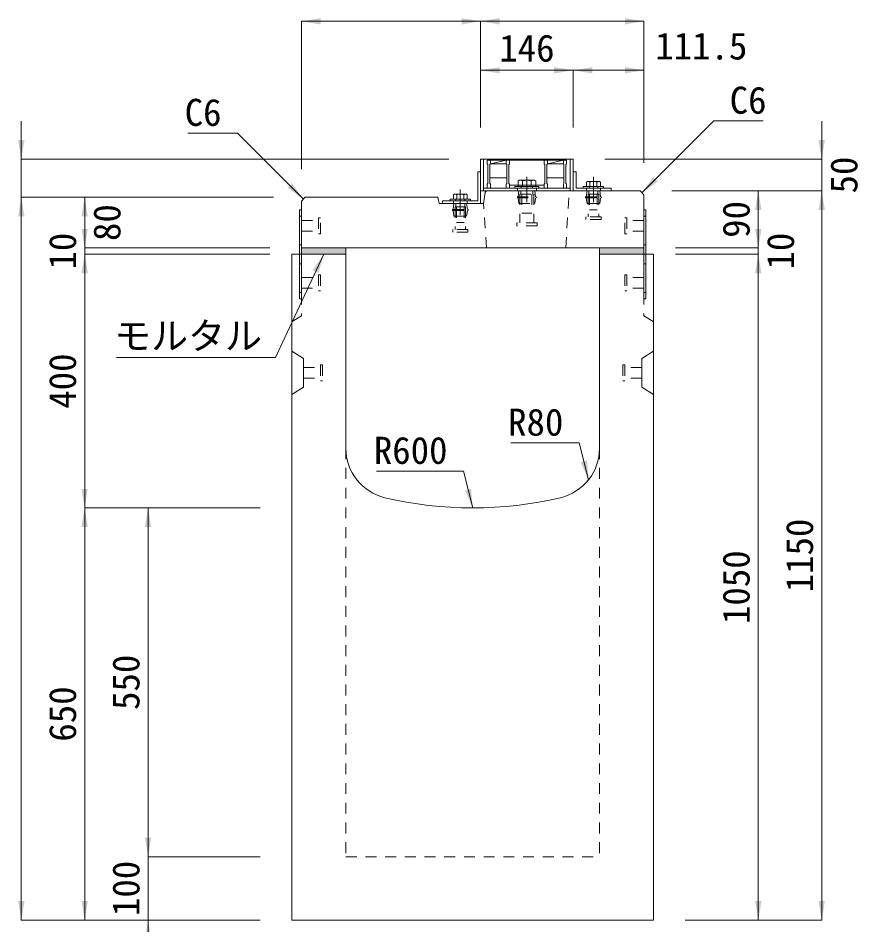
# Model space of a CAD drawing. Units: millimetres at full size. Extents: x -1934 to 78146, y -143454 to -112471.
# Drawn here: x 51435 to 52760, y -133443 to -132013 of the extents above; entities that cross this region are included whole.
import ezdxf
from ezdxf.enums import TextEntityAlignment as Align

# ---------------------------------------------------------------- set-up
doc = ezdxf.new("R2010")
doc.units = ezdxf.units.MM
doc.header["$LTSCALE"] = 23
for name, pattern in [('CHAIN', [18.5, 12, -1.5, 3.5, -1.5]), ('USER2', [1.35, 0.75, -0.6]), ('USER3', [1.35, 0.75, -0.6])]:
    doc.linetypes.add(name, pattern=pattern)
for name, color, linetype, lineweight in [('インサート', 92, 'USER2', 9), ('グレーチング', 7, 'Continuous', 9), ('ジョイント', 7, 'Continuous', 5), ('モルタル', 7, 'Continuous', 13), ('作業エリア', 11, 'Continuous', 13), ('受枠', 3, 'Continuous', 13), ('寸法線', 7, 'Continuous', 13), ('引出線', 4, 'Continuous', 13), ('本体', 2, 'Continuous', 13), ('ｲﾝｻｰﾄ', 3, 'USER3', 5)]:
    doc.layers.add(name, color=color, linetype=linetype, lineweight=lineweight)
doc.layers.add('ハッチング_モルタル', color=30, linetype='Continuous')
doc.styles.add('ＭＳ ゴシック', font='')
doc.styles.get('ＭＳ ゴシック').set_extended_font_data('MS Gothic')

# ---------------------------------------------------------------- blocks, each defined once
blk = doc.blocks.new('filled_arrow')
at = {"color": 0, "linetype": 'Continuous', "lineweight": -2}
blk.add_solid([(7.5, 1.25), (0, 0), (7.5, -1.25)], dxfattribs=at)

msp = doc.modelspace()

# ---------------------------------------------------------------- hatches: boundary and pattern name
at = {"layer": 'ハッチング_モルタル'}
for points in [[(51952.11, -132385.71), (51952.11, -132375.71), (51882.11, -132375.71), (51882.11, -132385.71)], [(52422.11, -132385.71), (52422.11, -132375.71), (52352.11, -132375.71), (52352.11, -132385.71)]]:
    msp.add_hatch(color=256, dxfattribs=at).paths.add_polyline_path(points)

# ---------------------------------------------------------------- linework, layer by layer
at = {"layer": 'インサート', "linetype": 'Continuous'}
for p, q in [((52256.61, -132278.91), (52218.61, -132278.91)), ((52218.61, -132278.91), (52218.61, -132281.21)), ((52256.61, -132281.21), (52218.61, -132281.21)), ((52256.61, -132278.91), (52256.61, -132281.21)), ((52326.61, -132278.91), (52358.61, -132278.91)), ((52326.61, -132278.91), (52326.61, -132281.21)), ((52326.61, -132281.21), (52358.61, -132281.21)), ((52358.61, -132278.91), (52358.61, -132281.21)), ((52116.61, -132298.91), (52148.61, -132298.91)), ((52116.61, -132298.91), (52116.61, -132301.21)), ((52116.61, -132301.21), (52148.61, -132301.21)), ((52148.61, -132298.91), (52148.61, -132301.21))]:
    msp.add_line(p, q, dxfattribs=at)
at = {"layer": 'インサート', "linetype": 'Continuous', "lineweight": 13}
for p, q in [((52225.62, -132268.91), (52223.76, -132269.76)), ((52223.76, -132269.76), (52223.76, -132278.91)), ((52251.46, -132278.91), (52223.76, -132278.91)), ((52249.61, -132268.91), (52225.62, -132268.91)), ((52249.61, -132268.91), (52251.46, -132269.76)), ((52251.46, -132269.76), (52251.46, -132278.91)), ((52333.13, -132270.91), (52331.66, -132271.76)), ((52331.66, -132271.76), (52331.66, -132278.91)), ((52331.66, -132278.91), (52353.56, -132278.91)), ((52333.13, -132270.91), (52352.1, -132270.91)), ((52352.1, -132270.91), (52353.56, -132271.76)), ((52353.56, -132271.76), (52353.56, -132278.91)), ((52123.13, -132290.91), (52121.66, -132291.76)), ((52121.66, -132291.76), (52121.66, -132298.91)), ((52123.13, -132290.91), (52142.1, -132290.91)), ((52142.1, -132290.91), (52143.56, -132291.76)), ((52143.56, -132291.76), (52143.56, -132298.91)), ((52121.66, -132298.91), (52143.56, -132298.91))]:
    msp.add_line(p, q, dxfattribs=at)
at = {"layer": 'インサート'}
for p, q in [((52228.61, -132278.91), (52228.61, -132281.21)), ((52246.61, -132278.91), (52246.61, -132281.21)), ((52335.61, -132278.91), (52335.61, -132281.21)), ((52349.61, -132278.91), (52349.61, -132281.21)), ((52222.61, -132294.96), (52252.61, -132294.96)), ((52222.61, -132294.96), (52222.61, -132296.46)), ((52223.86, -132294.96), (52225.11, -132285.71)), ((52225.11, -132285.71), (52250.11, -132285.71)), ((52226.71, -132290.71), (52248.51, -132290.71)), ((52226.71, -132290.71), (52226.71, -132336.21)), ((52228.16, -132285.71), (52228.16, -132290.71)), ((52229.61, -132290.71), (52229.61, -132320.71)), ((52245.61, -132290.71), (52245.61, -132320.71)), ((52247.06, -132285.71), (52247.06, -132290.71)), ((52248.51, -132290.71), (52248.51, -132336.21)), ((52251.36, -132294.96), (52250.11, -132285.71)), ((52252.61, -132294.96), (52252.61, -132296.46)), ((52330.11, -132294.96), (52355.11, -132294.96)), ((52330.11, -132294.96), (52330.11, -132296.46)), ((52331.36, -132294.96), (52332.61, -132285.71)), ((52332.61, -132285.71), (52352.61, -132285.71)), ((52334.36, -132290.71), (52350.86, -132290.71)), ((52334.36, -132290.71), (52334.36, -132326.71)), ((52335.49, -132285.71), (52335.49, -132290.71)), ((52336.61, -132290.71), (52336.61, -132315.71)), ((52348.61, -132290.71), (52348.61, -132315.71)), ((52349.74, -132285.71), (52349.74, -132290.71)), ((52350.86, -132290.71), (52350.86, -132326.71)), ((52353.86, -132294.96), (52352.61, -132285.71)), ((52355.11, -132294.96), (52355.11, -132296.46)), ((52121.36, -132314.96), (52122.61, -132305.71)), ((52122.61, -132305.71), (52142.61, -132305.71)), ((52125.49, -132305.71), (52125.49, -132310.71)), ((52125.61, -132298.91), (52125.61, -132301.21)), ((52139.61, -132298.91), (52139.61, -132301.21)), ((52139.74, -132305.71), (52139.74, -132310.71)), ((52143.86, -132314.96), (52142.61, -132305.71)), ((52222.61, -132296.46), (52252.61, -132296.46)), ((52223.86, -132296.46), (52225.11, -132305.71)), ((52225.11, -132305.71), (52250.11, -132305.71)), ((52251.36, -132296.46), (52250.11, -132305.71)), ((52330.11, -132296.46), (52355.11, -132296.46)), ((52331.36, -132296.46), (52332.61, -132305.71)), ((52332.61, -132305.71), (52352.61, -132305.71)), ((52353.86, -132296.46), (52352.61, -132305.71)), ((52120.11, -132314.96), (52145.11, -132314.96)), ((52120.11, -132314.96), (52120.11, -132316.46)), ((52120.11, -132316.46), (52145.11, -132316.46)), ((52121.36, -132316.46), (52122.61, -132325.71)), ((52124.36, -132310.71), (52140.86, -132310.71)), ((52124.36, -132310.71), (52124.36, -132346.71)), ((52126.61, -132310.71), (52126.61, -132335.71)), ((52138.61, -132310.71), (52138.61, -132335.71)), ((52140.86, -132310.71), (52140.86, -132346.71)), ((52143.86, -132316.46), (52142.61, -132325.71)), ((52145.11, -132314.96), (52145.11, -132316.46)), ((52229.61, -132320.71), (52245.61, -132320.71)), ((52336.61, -132315.71), (52348.61, -132315.71)), ((51882.11, -132332.21), (51909.11, -132332.21)), ((51882.11, -132332.21), (51882.11, -132349.21)), ((51912.11, -132328.21), (51909.11, -132328.21)), ((51909.11, -132328.21), (51909.11, -132353.21)), ((51912.11, -132353.21), (51912.11, -132328.21)), ((52122.61, -132325.71), (52142.61, -132325.71)), ((52126.61, -132335.71), (52138.61, -132335.71)), ((52221.61, -132340.71), (52221.61, -132336.21)), ((52253.61, -132336.21), (52221.61, -132336.21)), ((52253.61, -132336.21), (52253.61, -132340.71)), ((52330.61, -132330.71), (52330.61, -132326.71)), ((52354.61, -132326.71), (52330.61, -132326.71)), ((52354.61, -132330.71), (52330.61, -132330.71)), ((52354.61, -132326.71), (52354.61, -132330.71)), ((52392.11, -132328.21), (52395.11, -132328.21)), ((52392.11, -132353.21), (52392.11, -132328.21)), ((52395.11, -132328.21), (52395.11, -132353.21)), ((52422.11, -132332.21), (52395.11, -132332.21)), ((52422.11, -132332.21), (52422.11, -132349.21)), ((51882.11, -132349.21), (51909.11, -132349.21)), ((51909.11, -132353.21), (51912.11, -132353.21)), ((52120.61, -132350.71), (52120.61, -132346.71)), ((52144.61, -132346.71), (52120.61, -132346.71)), ((52144.61, -132350.71), (52120.61, -132350.71)), ((52144.61, -132346.71), (52144.61, -132350.71)), ((52253.61, -132340.71), (52221.61, -132340.71)), ((52395.11, -132353.21), (52392.11, -132353.21)), ((52422.11, -132349.21), (52395.11, -132349.21))]:
    msp.add_line(p, q, dxfattribs=at)
at = {"layer": 'インサート', "linetype": 'Continuous', "lineweight": 5}
for p, q in [((52230.69, -132269.76), (52230.69, -132278.91)), ((52244.54, -132269.76), (52244.54, -132278.91)), ((52337.14, -132271.76), (52337.14, -132278.91)), ((52348.09, -132271.76), (52348.09, -132278.91)), ((52127.14, -132291.76), (52127.14, -132298.91)), ((52138.09, -132291.76), (52138.09, -132298.91))]:
    msp.add_line(p, q, dxfattribs=at)
for centre, radius, start, end in [((52227.23, -132276.42), 7.5, 62.50883, 117.49117), ((52237.61, -132297.65), 28.73, 76.05376, 103.94624), ((52248, -132276.42), 7.5, 62.50883, 117.49117), ((52334.4, -132275.76), 4.85, 55.61575, 124.38425), ((52342.61, -132289.03), 18.12, 72.41205, 107.58795), ((52350.83, -132275.76), 4.85, 55.61575, 124.38425), ((52124.4, -132295.76), 4.85, 55.61575, 124.38425), ((52132.61, -132309.03), 18.12, 72.41205, 107.58795), ((52140.83, -132295.76), 4.85, 55.61575, 124.38425)]:
    msp.add_arc(centre, radius, start, end, dxfattribs=at)
at = {"layer": 'グレーチング'}
for p, q in [((52175.11, -132237.21), (52175.11, -132243.21)), ((52175.11, -132237.21), (52300.11, -132237.21)), ((52180.11, -132237.21), (52180.11, -132243.21)), ((52180.11, -132243.21), (52205.11, -132237.21)), ((52205.11, -132237.21), (52205.11, -132243.21)), ((52210.11, -132237.21), (52210.11, -132243.21)), ((52265.11, -132237.21), (52265.11, -132243.21)), ((52270.11, -132243.21), (52295.11, -132237.21)), ((52270.11, -132237.21), (52270.11, -132243.21)), ((52295.11, -132237.21), (52295.11, -132243.21)), ((52300.11, -132237.21), (52300.11, -132243.21)), ((52175.11, -132243.21), (52176.11, -132244.21)), ((52176.11, -132244.21), (52176.11, -132274.21)), ((52180.11, -132243.21), (52179.11, -132244.21)), ((52179.11, -132244.21), (52179.11, -132274.21)), ((52180.11, -132243.21), (52205.11, -132243.21)), ((52205.11, -132243.21), (52206.11, -132244.21)), ((52206.11, -132244.21), (52206.11, -132274.21)), ((52210.11, -132243.21), (52209.11, -132244.21)), ((52209.11, -132244.21), (52209.11, -132274.21)), ((52265.11, -132243.21), (52266.11, -132244.21)), ((52266.11, -132244.21), (52266.11, -132274.21)), ((52270.11, -132243.21), (52269.11, -132244.21)), ((52269.11, -132244.21), (52269.11, -132274.21)), ((52270.11, -132243.21), (52295.11, -132243.21)), ((52295.11, -132243.21), (52296.11, -132244.21)), ((52296.11, -132244.21), (52296.11, -132274.21)), ((52300.11, -132243.21), (52299.11, -132244.21)), ((52299.11, -132244.21), (52299.11, -132274.21)), ((52206.11, -132265.21), (52179.11, -132265.21)), ((52296.11, -132265.21), (52269.11, -132265.21)), ((52175.11, -132275.21), (52176.11, -132274.21)), ((52175.11, -132281.21), (52175.11, -132275.21)), ((52175.11, -132281.21), (52180.11, -132281.21)), ((52180.11, -132275.21), (52179.11, -132274.21)), ((52180.11, -132281.21), (52180.11, -132275.21)), ((52205.11, -132275.21), (52206.11, -132274.21)), ((52205.11, -132281.21), (52205.11, -132275.21)), ((52205.11, -132281.21), (52210.11, -132281.21)), ((52210.11, -132275.21), (52209.11, -132274.21)), ((52210.11, -132281.21), (52210.11, -132275.21)), ((52265.11, -132276.71), (52210.11, -132276.71)), ((52265.11, -132275.21), (52266.11, -132274.21)), ((52265.11, -132281.21), (52265.11, -132275.21)), ((52265.11, -132281.21), (52270.11, -132281.21)), ((52270.11, -132275.21), (52269.11, -132274.21)), ((52270.11, -132281.21), (52270.11, -132275.21)), ((52295.11, -132275.21), (52296.11, -132274.21)), ((52295.11, -132281.21), (52295.11, -132275.21)), ((52295.11, -132281.21), (52300.11, -132281.21)), ((52300.11, -132275.21), (52299.11, -132274.21)), ((52300.11, -132281.21), (52300.11, -132275.21))]:
    msp.add_line(p, q, dxfattribs=at)
at = {"layer": 'ジョイント'}
for p, q in [((51878.91, -132315.71), (51882.11, -132315.71)), ((51878.91, -132315.71), (51878.91, -132455.71)), ((51882.11, -132315.71), (51882.11, -132455.71)), ((52422.11, -132315.71), (52425.31, -132315.71)), ((52422.11, -132315.71), (52422.11, -132455.71)), ((52425.31, -132315.71), (52425.31, -132455.71)), ((51878.91, -132455.71), (51882.11, -132455.71)), ((52422.11, -132455.71), (52425.31, -132455.71))]:
    msp.add_line(p, q, dxfattribs=at)
at = {"layer": 'ジョイント', "linetype": 'USER2'}
for p, q in [((51878.91, -132325.71), (51882.11, -132325.71)), ((52422.11, -132325.71), (52425.31, -132325.71)), ((51878.91, -132370.71), (51882.11, -132370.71)), ((52422.11, -132370.71), (52425.31, -132370.71)), ((51878.91, -132400.71), (51882.11, -132400.71)), ((52422.11, -132400.71), (52425.31, -132400.71)), ((51878.91, -132445.71), (51882.11, -132445.71)), ((52422.11, -132445.71), (52425.31, -132445.71))]:
    msp.add_line(p, q, dxfattribs=at)
at = {"layer": 'モルタル'}
for points in [[(51882.11, -132375.71), (51952.11, -132375.71), (51952.11, -132385.71), (51882.11, -132385.71)], [(52422.11, -132375.71), (52352.11, -132375.71), (52352.11, -132385.71), (52422.11, -132385.71)]]:
    msp.add_lwpolyline(points, close=True, dxfattribs=at)
at = {"layer": '作業エリア'}
for p, q in [((52094.65, -132295.71), (52097.11, -132295.71)), ((52097.11, -132295.71), (52097.6, -132298.13)), ((52172.11, -132285.71), (52171.73, -132288.27)), ((52174.7, -132285.71), (52172.11, -132285.71))]:
    msp.add_line(p, q, dxfattribs=at)
at = {"layer": '受枠'}
for p, q in [((52164.61, -132235.71), (52310.61, -132235.71)), ((52164.61, -132235.71), (52164.61, -132285.71)), ((52169.11, -132235.71), (52169.11, -132285.71)), ((52306.11, -132235.71), (52306.11, -132285.71)), ((52310.61, -132235.71), (52310.61, -132285.71)), ((52160.11, -132301.21), (52160.11, -132255.71)), ((52160.11, -132255.71), (52164.61, -132255.71)), ((52164.61, -132255.71), (52164.61, -132305.71)), ((52315.11, -132255.71), (52310.61, -132255.71)), ((52315.11, -132281.21), (52315.11, -132255.71)), ((52169.11, -132281.21), (52306.11, -132281.21)), ((52370.61, -132281.21), (52315.11, -132281.21)), ((52370.61, -132285.71), (52370.61, -132281.21)), ((52164.61, -132285.71), (52310.61, -132285.71)), ((52310.61, -132285.71), (52370.61, -132285.71)), ((52104.61, -132305.71), (52104.61, -132301.21)), ((52104.61, -132301.21), (52160.11, -132301.21)), ((52164.61, -132305.71), (52104.61, -132305.71))]:
    msp.add_line(p, q, dxfattribs=at)
at = {"layer": '受枠', "linetype": 'CHAIN'}
for p, q in [((52237.61, -132263.46), (52237.61, -132303.46)), ((52342.61, -132263.46), (52342.61, -132303.46)), ((52132.61, -132283.46), (52132.61, -132323.46))]:
    msp.add_line(p, q, dxfattribs=at)
at = {"layer": '受枠', "linetype": 'USER2'}
for p, q in [((52222.61, -132281.21), (52222.61, -132285.71)), ((52252.61, -132281.21), (52252.61, -132285.71)), ((52331.61, -132281.21), (52331.61, -132285.71)), ((52353.61, -132281.21), (52353.61, -132285.71)), ((52121.61, -132301.21), (52121.61, -132305.71)), ((52143.61, -132301.21), (52143.61, -132305.71))]:
    msp.add_line(p, q, dxfattribs=at)
at = {"layer": '寸法線'}
for p, q in [((51882.11, -132018.29), (52164.61, -132018.29)), ((51882.11, -132251.71), (51882.11, -132018.29)), ((52164.61, -132185.71), (52164.61, -132018.29)), ((52164.61, -132018.29), (52422.11, -132018.29)), ((52164.61, -132185.71), (52164.61, -132018.29)), ((52422.11, -132241.71), (52422.11, -132018.29)), ((52164.61, -132095.52), (52310.61, -132095.52)), ((52164.61, -132185.71), (52164.61, -132095.52)), ((52310.61, -132185.71), (52310.61, -132095.52)), ((52310.61, -132095.52), (52422.11, -132095.52)), ((52310.61, -132185.71), (52310.61, -132095.52)), ((52422.11, -132241.71), (52422.11, -132095.52)), ((51440.14, -132355.71), (51440.14, -132175.71)), ((52702.6, -132345.71), (52702.6, -132175.71)), ((52114.61, -132235.71), (51440.14, -132235.71)), ((52360.61, -132235.71), (52702.6, -132235.71)), ((51838.11, -132295.71), (51440.14, -132295.71)), ((51440.14, -132295.71), (51440.14, -133435.71)), ((51838.11, -132295.71), (51440.14, -132295.71)), ((51540.14, -132375.71), (51540.14, -132295.71)), ((51838.11, -132295.71), (51540.14, -132295.71)), ((52466.11, -132285.71), (52602.6, -132285.71)), ((52466.11, -132285.71), (52702.6, -132285.71)), ((52466.11, -132285.71), (52702.6, -132285.71)), ((52602.6, -132375.71), (52602.6, -132285.71)), ((52702.6, -133435.71), (52702.6, -132285.71)), ((51540.14, -132315.71), (51540.14, -132445.71)), ((52602.6, -132315.71), (52602.6, -132445.71)), ((51832.11, -132375.71), (51540.14, -132375.71)), ((51832.11, -132375.71), (51540.14, -132375.71)), ((52472.11, -132375.71), (52602.6, -132375.71)), ((52472.11, -132375.71), (52602.6, -132375.71)), ((51540.14, -132385.71), (51540.14, -132785.72)), ((51832.11, -132385.71), (51540.14, -132385.71)), ((51817.11, -132385.71), (51540.14, -132385.71)), ((52472.11, -132385.71), (52602.6, -132385.71)), ((52472.11, -132385.71), (52602.6, -132385.71)), ((52602.6, -133435.71), (52602.6, -132385.71)), ((51540.14, -133435.71), (51540.14, -132785.72)), ((51817.11, -132785.72), (51540.14, -132785.72)), ((51817.11, -132785.72), (51540.14, -132785.72)), ((51640.14, -132785.72), (51640.14, -133335.71)), ((51817.11, -132785.72), (51640.14, -132785.72)), ((51640.14, -133275.71), (51640.14, -133495.71)), ((51817.11, -133335.71), (51640.14, -133335.71)), ((51817.11, -133335.71), (51640.14, -133335.71)), ((51817.11, -133435.71), (51440.14, -133435.71)), ((51817.11, -133435.71), (51540.14, -133435.71)), ((51817.11, -133435.71), (51640.14, -133435.71)), ((52487.11, -133435.71), (52602.6, -133435.71)), ((52487.11, -133435.71), (52702.6, -133435.71))]:
    msp.add_line(p, q, dxfattribs=at)
at = {"layer": '引出線'}
for points in [[(52419.11, -132288.71), (52532.49, -132175.34), (52610.49, -132175.34)], [(51885.11, -132298.71), (51780.95, -132194.55), (51702.95, -132194.55)], [(51917.11, -132385.71), (51841.17, -132548.57), (51590.26, -132548.57)], [(52334.87, -132741.29), (52320.16, -132683.09), (52212.47, -132683.09)], [(52152.12, -132785.72), (52137.41, -132727.51), (52000.48, -132727.51)]]:
    msp.add_lwpolyline(points, dxfattribs=at)
at = {"layer": '本体'}
for p, q in [((51882.11, -132301.71), (51888.11, -132295.71)), ((51888.11, -132295.71), (52094.65, -132295.71)), ((52171.73, -132288.27), (52169.11, -132305.71)), ((52174.7, -132285.71), (52416.11, -132285.71)), ((52416.11, -132285.71), (52422.11, -132291.71)), ((52422.11, -132291.71), (52422.11, -132385.71)), ((51882.11, -132301.71), (51882.11, -132385.71)), ((52097.6, -132298.13), (52099.11, -132305.71)), ((52099.11, -132305.71), (52169.11, -132305.71)), ((51882.11, -132375.71), (52422.11, -132375.71)), ((51882.11, -132385.71), (51952.11, -132385.71)), ((52352.11, -132385.71), (52422.11, -132385.71))]:
    msp.add_line(p, q, dxfattribs=at)
at = {"layer": '本体', "linetype": 'USER2', "lineweight": 15}
for p, q in [((52299.11, -132375.71), (52304.11, -132285.71)), ((52174.11, -132375.71), (52169.11, -132305.71))]:
    msp.add_line(p, q, dxfattribs=at)
at = {"layer": '本体', "lineweight": 20}
for p, q in [((51867.11, -133435.71), (51867.11, -132385.71)), ((51952.11, -132385.71), (51867.11, -132385.71)), ((51952.11, -132691.68), (51952.11, -132385.71)), ((52352.11, -132691.68), (52352.11, -132385.71)), ((52437.11, -132385.71), (52352.11, -132385.71)), ((52422.11, -132385.71), (52352.11, -132385.71)), ((52437.11, -133435.71), (52437.11, -132385.71)), ((51867.11, -133435.71), (52437.11, -133435.71))]:
    msp.add_line(p, q, dxfattribs=at)
at = {"layer": '本体', "linetype": 'USER3', "lineweight": 9}
for p, q in [((51882.11, -132385.71), (51882.11, -132482.71)), ((52422.11, -132385.71), (52422.11, -132482.71)), ((51882.11, -132482.71), (51867.11, -132492.21)), ((52422.11, -132482.71), (52437.11, -132492.21)), ((51952.11, -132691.68), (51952.11, -133335.71)), ((52352.11, -132691.68), (52352.11, -133335.71)), ((51952.11, -133335.71), (52352.11, -133335.71))]:
    msp.add_line(p, q, dxfattribs=at)
at = {"layer": '本体', "lineweight": 9}
for p, q in [((51867.11, -132538.72), (51885.31, -132550.22)), ((52437.11, -132538.72), (52418.91, -132550.22)), ((51885.31, -132550.22), (51885.31, -132595.21)), ((52418.91, -132550.22), (52418.91, -132595.21)), ((51867.11, -132606.71), (51885.31, -132595.21)), ((52437.11, -132606.71), (52418.91, -132595.21))]:
    msp.add_line(p, q, dxfattribs=at)
at = {"layer": '本体'}
for centre, start, end in [((52094.65, -132298.71), 11.30993, 90), ((52174.7, -132288.71), 90, 171.46923)]:
    msp.add_arc(centre, 3, start, end, dxfattribs=at)
at = {"layer": '本体', "lineweight": 20}
for centre, radius, start, end in [((52032.11, -132691.68), 80, 180, 256.6576), ((52272.11, -132691.68), 80, 283.34225, 0), ((52152.12, -132185.72), 600, 256.6576, 283.34225)]:
    msp.add_arc(centre, radius, start, end, dxfattribs=at)
at = {"layer": 'ｲﾝｻｰﾄ'}
for p, q in [((51882.11, -132422.21), (51909.11, -132422.21)), ((51909.11, -132418.22), (51912.11, -132418.22)), ((51909.11, -132418.22), (51909.11, -132443.21)), ((51912.11, -132418.22), (51912.11, -132443.21)), ((52392.11, -132418.22), (52392.11, -132443.21)), ((52395.12, -132418.22), (52392.11, -132418.22)), ((52395.12, -132418.22), (52395.12, -132443.21)), ((52422.12, -132422.21), (52395.12, -132422.21)), ((51882.11, -132439.22), (51909.11, -132439.22)), ((51909.11, -132443.21), (51912.11, -132443.21)), ((52395.12, -132443.21), (52392.11, -132443.21)), ((52422.12, -132439.22), (52395.12, -132439.22)), ((51885.31, -132564.21), (51912.31, -132564.21)), ((51885.31, -132564.21), (51885.31, -132581.22)), ((51912.31, -132560.22), (51912.31, -132585.21)), ((51912.31, -132560.22), (51915.32, -132560.22)), ((51915.32, -132560.22), (51915.32, -132585.21)), ((52391.91, -132560.22), (52388.91, -132560.22)), ((52388.91, -132560.22), (52388.91, -132585.21)), ((52391.91, -132560.22), (52391.91, -132585.21)), ((52418.91, -132564.21), (52391.91, -132564.21)), ((52418.91, -132564.21), (52418.91, -132581.22)), ((51885.31, -132581.22), (51912.31, -132581.22)), ((52418.91, -132581.22), (52391.91, -132581.22)), ((51912.31, -132585.21), (51915.32, -132585.21)), ((52391.91, -132585.21), (52388.91, -132585.21))]:
    msp.add_line(p, q, dxfattribs=at)

# ---------------------------------------------------------------- block references
at = {"layer": '寸法線', "xscale": 4, "yscale": 4}
for p in [(51882.11, -132018.29), (52164.61, -132018.29), (52164.61, -132095.52), (52310.61, -132095.52)]:
    msp.add_blockref('filled_arrow', p, dxfattribs=at)
for p, rotation in [((52164.61, -132018.29), 180), ((52422.11, -132018.29), 180), ((52310.61, -132095.52), 180), ((52422.11, -132095.52), 180), ((51440.14, -132235.71), 90), ((52702.6, -132235.71), 90), ((51440.14, -132295.71), 270), ((51440.14, -132295.71), 270), ((51540.14, -132295.71), 270), ((52602.6, -132285.71), 270), ((52702.6, -132285.71), 270), ((52702.6, -132285.71), 270), ((51540.14, -132375.71), 90), ((51540.14, -132375.71), 90), ((52602.6, -132375.71), 90), ((52602.6, -132375.71), 90), ((51540.14, -132385.71), 270), ((51540.14, -132385.71), 270), ((52602.6, -132385.71), 270), ((52602.6, -132385.71), 270), ((51540.14, -132785.72), 90), ((51540.14, -132785.72), 270), ((51640.14, -132785.72), 270), ((51640.14, -133335.71), 90), ((51640.14, -133335.71), 90), ((51440.14, -133435.71), 90), ((51540.14, -133435.71), 90), ((52602.6, -133435.71), 90), ((52702.6, -133435.71), 90), ((51640.14, -133435.71), 270)]:
    msp.add_blockref('filled_arrow', p, dxfattribs=dict(at, rotation=rotation))
at = {"layer": '引出線', "xscale": 4, "yscale": 4}
for p, rotation in [((52419.11, -132288.71), 45), ((51885.11, -132298.71), 135), ((51917.11, -132385.71), 245), ((52334.87, -132741.29), 104.2), ((52152.12, -132785.72), 104.2)]:
    msp.add_blockref('filled_arrow', p, dxfattribs=dict(at, rotation=rotation))

# ---------------------------------------------------------------- texts
at = {"layer": '寸法線', "style": 'ＭＳ ゴシック'}
for s, p in [('111.5', (52512.69, -132057.16)), ('146', (52237.61, -132060.52))]:
    msp.add_text(s, height=42.72, dxfattribs=at).set_placement(p, align=Align.MIDDLE_CENTER)
for s, p in [('50', (52737.6, -132260.71)), ('80', (51575.14, -132335.71)), ('90', (52567.6, -132330.71)), ('10', (51505.14, -132380.71)), ('10', (52637.6, -132380.71)), ('400', (51505.14, -132585.72)), ('1150', (52667.6, -132860.71)), ('1050', (52567.6, -132910.71)), ('550', (51605.14, -133060.71)), ('650', (51505.14, -133110.71)), ('100', (51605.14, -133385.71))]:
    msp.add_text(s, height=42.72, rotation=90, dxfattribs=at).set_placement(p, align=Align.MIDDLE_CENTER)
at = {"layer": '引出線', "style": 'ＭＳ ゴシック'}
msp.add_text('C6', height=42.72, dxfattribs=at).set_placement((52557.49, -132121.34), align=Align.TOP_LEFT)
for s, p in [('C6', (51755.95, -132140.55)), ('R80', (52295.16, -132629.09)), ('R600', (52112.41, -132673.51))]:
    msp.add_text(s, height=42.72, dxfattribs=at).set_placement(p, align=Align.TOP_RIGHT)
msp.add_text('モルタル', height=42.72, dxfattribs=at).set_placement((51703.21, -132492.97), align=Align.TOP_CENTER)

doc.saveas('drawing.dxf')
